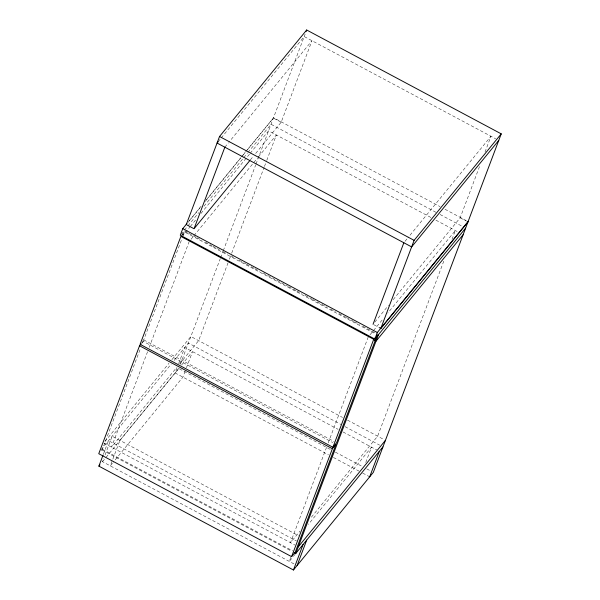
<?xml version="1.0" encoding="UTF-8"?>
<svg xmlns="http://www.w3.org/2000/svg" width="600" height="600" viewBox="0 0 600 600"><rect width="100%" height="100%" fill="white"/><g stroke="black" fill="none" stroke-linecap="round" stroke-linejoin="round"><path stroke-width="0.45" stroke-dasharray="3 2.25" d="M182.37 234.862L183.915 230.767M101.355 450.54L102.398 449.272L140.542 348.308M142.515 343.087L143.175 341.34L332.715 442.522M142.688 341.153L143.722 339.885L181.875 238.928M183.195 235.44L184.507 231.96L375.69 334.02M103.38 454.252L108.517 440.662L296.483 540.998M293.97 563.903L102.517 461.707L103.8 458.31M105.083 454.912L112.148 436.222L298.462 535.68M147.555 351.75L111.51 447.135L176.715 367.447M149.212 347.37L189.225 241.478M177.053 367.86L175.125 372.96L328.47 454.815M178.657 363.615L184.755 347.475L338.1 429.33M180.36 364.275L220.29 258.6M220.627 257.722L222.938 251.603M223.267 250.725L255.675 164.962M256.005 164.085L305.13 34.095M185.16 371.168L182.91 377.115L113.25 462.248M186.442 367.77L192.54 351.63L181.32 365.34M228.075 262.755L198.645 340.642L179.678 363.825M229.403 259.252L231.382 254.002M231.712 253.125L264.12 167.363M264.45 166.485L266.438 161.235M266.767 160.365L276.36 134.985L257.985 157.44M255.683 153.398L281.175 122.243L311.985 40.71L228.998 142.132M326.558 447.3L290.513 542.685L299.993 531.097M328.207 442.92L368.22 337.028M290.903 557.16L289.298 561.405L292.837 557.077M365.76 462.472L371.535 447.18L308.37 524.385M443.783 261.165L377.64 436.192L310.665 518.055M452.048 239.288L455.355 230.535L387.78 313.118M393.188 299.655L460.17 217.792L479.715 166.065M485.018 152.04L490.98 136.26L407.993 237.683M218.25 141.6L220.62 138.697M221.212 137.977L304.2 36.555L495.645 138.75M224.85 147.203L228.405 142.852M189.292 220.68L201.15 206.183M206.49 199.657L240.9 157.605M241.493 156.877L245.055 152.528M245.647 151.8L273.525 117.727L440.055 206.618M188.032 222.413L201.075 206.475M205.222 201.397L242.565 155.76M243.157 155.032L246.712 150.69M247.305 149.962L273.39 118.087L281.175 122.243M180.877 234.48L183.847 230.858M184.44 230.13L187.477 226.425M188.002 225.78L198.735 212.663M204.015 206.205L243.195 158.325M243.765 157.627L247.343 153.255M247.913 152.55L271.05 124.275L435.93 212.295M181.395 235.763L184.507 231.96M182.032 236.603L189.743 227.183M190.335 226.455L195.667 219.938M201 213.413L249.608 154.012M250.2 153.285L268.575 130.83L430.987 217.522M250.35 159.915L253.312 156.292M191.002 239.303L193.373 236.407M193.965 235.68L253.237 163.238M253.83 162.51L257.392 158.167M141.623 343.245L143.175 341.34M104.917 441.533L168.93 363.293M171.892 359.67L190.86 336.487L342.555 417.465M101.257 449.535L171.195 364.05M174.127 360.465L188.385 343.043L340.905 424.455M178.958 368.228L119.925 440.377L110.302 465.855L112.665 462.975M102.517 461.707L105.472 458.1M106.058 457.373L178.755 368.52L330.45 449.498M405.03 241.305L407.4 238.403M374.812 322.118L388.447 305.452M369.998 334.853L372.968 331.23M373.56 330.51L382.447 319.642M293.43 556.357L295.2 554.19M445.005 209.257L466.44 220.702M460.17 217.792L466.395 221.115M440.055 214.493L462.315 226.373M435.93 220.163L457.688 231.78M373.815 324.705L378.487 327.195M184.74 231.21L188.04 232.972M188.865 233.415L196.282 237.375M197.108 237.81L202.058 240.45M205.35 242.212L211.95 245.737M212.775 246.173L219.368 249.697M222.667 251.452L227.61 254.093M230.91 255.855L235.86 258.495M239.153 260.257L245.752 263.775M246.577 264.218L253.995 268.178M254.82 268.62L259.763 271.26M263.062 273.022L287.798 286.222M288.623 286.665L296.04 290.625M296.865 291.06L301.808 293.7M305.108 295.462L311.7 298.98M312.525 299.423L327.368 307.343M330.668 309.105L335.61 311.745M338.91 313.507L345.502 317.025M346.327 317.468L353.745 321.428M354.57 321.87L359.52 324.51M362.82 326.265L377.655 334.192M347.498 420.105L383.865 439.515M345.022 426.653L379.65 445.14M343.043 431.97L376.845 450.015M143.722 339.885L334.087 441.502M335.4 452.138L362.603 466.658M366.728 468.862L370.845 471.06M333.413 457.455L358.972 471.097M362.685 473.077L368.91 476.4M103.733 442.987L294.998 545.085M102.398 449.272L292.755 550.882M102.075 449.978L291.697 551.197"/><path stroke-width="0.9" d="M186.915 223.583L182.767 228.66L180.285 235.208L374.85 339.067L465.615 228.135M141.105 343.875L139.545 345.78L98.76 453.705L291.593 556.643L295.23 552.202L336.007 444.278L332.377 448.717L291.593 556.643M186.255 224.58L219.54 136.493L306.675 30L501.24 133.86L373.32 472.38L293.452 570L98.887 466.14L103.058 455.1M224.85 147.203L194.04 228.735L187.035 225M306.053 31.635L306.675 30M373.035 324.285L403.845 242.752M373.71 339.33L180.877 236.4L140.093 344.325L332.925 447.263L373.71 339.33L374.745 338.062M374.85 339.067L377.325 332.513L468.09 221.58M377.34 334.897L336.555 442.822L332.925 447.263M294.165 552.518L295.815 553.395L378.48 334.627M379.26 327.608L380.82 328.44L414.105 240.353L501.24 133.86M293.452 570L303.075 544.523M297.082 565.56L306.705 540.082M369.69 476.82L379.32 451.335M218.25 141.6L217.065 143.047L411.63 246.907L498.757 140.407M194.632 228.015L249.757 160.635M98.887 466.14L99.922 464.873M380.82 328.44L467.947 221.947M463.14 234.69L376.005 341.183L374.355 340.305M298.29 546.84L385.425 440.347M295.815 553.395L382.95 446.903M219.54 136.493L414.105 240.353M182.767 228.66L377.325 332.513M139.545 345.78L332.377 448.717"/></g></svg>
